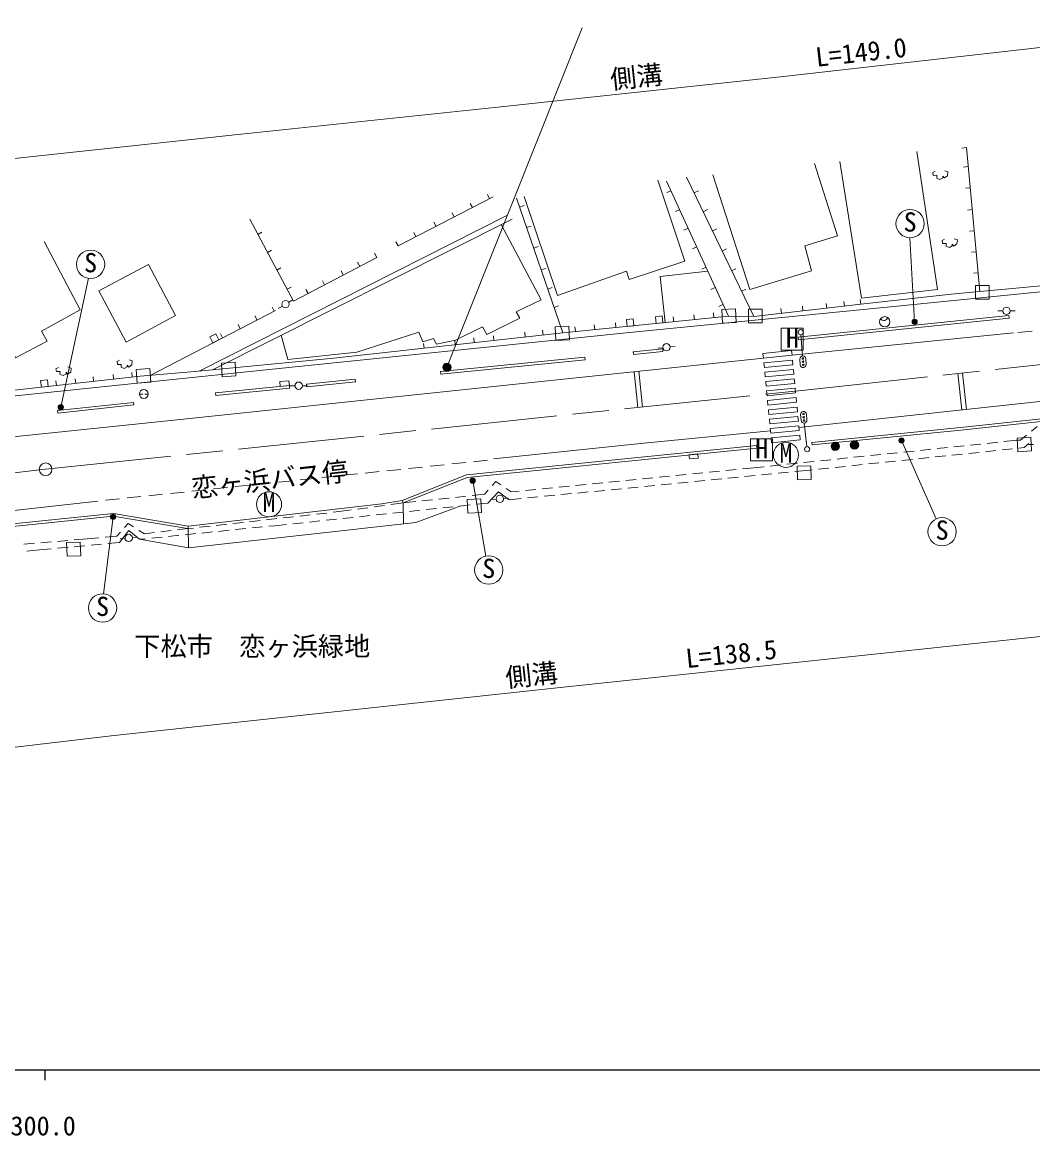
# Model space of a CAD drawing. Units: millimetres at full size, sheet at 1:1000; details may follow other scales. Extents: x 40000 to 680000, y 20000 to 380000.
# Drawn here: x 365853 to 462198, y 198715 to 304845 of the extents above; entities that cross this region are included whole.
import ezdxf
from ezdxf.enums import TextEntityAlignment as Align

# ---------------------------------------------------------------- set-up
doc = ezdxf.new("R2010")
doc.units = ezdxf.units.MM
doc.header["$LTSCALE"] = 1000
doc.linetypes.add('CHAIN', pattern=[18.5, 12, -1.5, 3.5, -1.5])
for name, color, linetype, lineweight in [('M-BGD', 7, 'Continuous', 13), ('M-BGD-EXST', 7, 'Continuous', 13), ('M-BMK', 2, 'CHAIN', 13), ('M-BMK-SRVR', 3, 'Continuous', 13), ('M-STR-HTXT', 7, 'Continuous', 13), ('M-STR-STRC', 7, 'Continuous', 13), ('M-TTL-BAND', 7, 'Continuous', 25)]:
    doc.layers.add(name, color=color, linetype=linetype, lineweight=lineweight)
doc.layers.add('M-BMK-HTXT', color=7, linetype='Continuous')
doc.styles.add('ＭＳ ゴシック', font='')
doc.styles.get('ＭＳ ゴシック').set_extended_font_data('MS Gothic')

msp = doc.modelspace()

# ---------------------------------------------------------------- hatches: boundary and pattern name
at = {"layer": 'M-BGD-EXST'}
for points in [[(450716, 276170, 0.41421), (451055, 276070, 0.41421), (451155, 276410, 1)], [(369300, 268028, 0.41421), (369640, 267928, 0.41421), (369740, 268267, 1)], [(449468, 264863, 0.41421), (449807, 264763, 0.41421), (449907, 265102, 1)], [(408579, 261035, 0.41421), (408918, 260935, 0.41421), (409018, 261275, 1)], [(374288, 257587, 0.41421), (374628, 257487, 0.41421), (374728, 257826, 1)]]:
    msp.add_hatch(color=256, dxfattribs=at).paths.add_polyline_path(points)
at = {"layer": 'M-STR-STRC'}
for points in [[(406677, 272172, 1), (406003, 271742, 1)], [(443709, 264639, 1), (443035, 264209, 1)], [(445538, 264769, 1), (444863, 264340, 1)]]:
    msp.add_hatch(color=256, dxfattribs=at).paths.add_polyline_path(points)

# ---------------------------------------------------------------- linework, layer by layer
at = {"layer": 'M-BGD'}
for p, q in [((455439, 292859), (455886, 292908)), ((455886, 292908), (457160, 279169)), ((455608, 291035), (456055, 291085)), ((427305, 288607), (427714, 288794)), ((430316, 288781), (429911, 288585)), ((455795, 289020), (456242, 289069)), ((401691, 283525), (410760, 288196)), ((410212, 288421), (410418, 288021)), ((406829, 286678), (407035, 286278)), ((408569, 287574), (408775, 287174)), ((413699, 287378), (413273, 287232)), ((428127, 286807), (428536, 286994)), ((431183, 286984), (430777, 286788)), ((455987, 286948), (456434, 286998)), ((382776, 271607), (412122, 286467)), ((412564, 286081), (383983, 271721)), ((405110, 285793), (405316, 285393)), ((388698, 284845), (388302, 284632)), ((403182, 284800), (403388, 284400)), ((414371, 285418), (413945, 285272)), ((428939, 285029), (429348, 285216)), ((432062, 285160), (431657, 284965)), ((456174, 284930), (456621, 284980)), ((401485, 283926), (401691, 283525)), ((415041, 283464), (414615, 283318)), ((429745, 283265), (430154, 283452)), ((389619, 283124), (389222, 282912)), ((399441, 282823), (399650, 282424)), ((432990, 283237), (432584, 283041)), ((456360, 282919), (456808, 282968)), ((390518, 281443), (390122, 281231)), ((397818, 281972), (398027, 281573)), ((415756, 281379), (415330, 281233)), ((430641, 281303), (431050, 281490)), ((433896, 281356), (433491, 281160)), ((394468, 280215), (394677, 279817)), ((396244, 281147), (396453, 280748)), ((456545, 280923), (456993, 280972)), ((391503, 279603), (391107, 279390)), ((392888, 279387), (393097, 278989)), ((416377, 279567), (415951, 279421)), ((431521, 279375), (431931, 279562)), ((434838, 279403), (434433, 279208)), ((391255, 278157), (391666, 278399)), ((444196, 278238), (444246, 277791)), ((445745, 278414), (445795, 277967)), ((378053, 271187), (390003, 277368)), ((389665, 277700), (389872, 277300)), ((390652, 277801), (390241, 277559)), ((416982, 277803), (416556, 277657)), ((431762, 277138), (431807, 276690)), ((432256, 277767), (432665, 277954)), ((438181, 277556), (438231, 277109)), ((440230, 277788), (440281, 277341)), ((442516, 278048), (442567, 277600)), ((459351, 277332), (458874, 277332)), ((460051, 277332), (460528, 277332)), ((386429, 276026), (386635, 275626)), ((388029, 276854), (388236, 276454)), ((420396, 275998), (420441, 275550)), ((422417, 276201), (422462, 275753)), ((427925, 276753), (427970, 276305)), ((429890, 276950), (429935, 276502)), ((459913, 276899), (439844, 274826)), ((459939, 276650), (439870, 274577)), ((459939, 276650), (459913, 276899)), ((384747, 275156), (384954, 274756)), ((410773, 274961), (410817, 274513)), ((413767, 275294), (413812, 274846)), ((415470, 275483), (415514, 275036)), ((418547, 275812), (418591, 275365)), ((404112, 274220), (404161, 273772)), ((407081, 274529), (407124, 274102)), ((408910, 274753), (408955, 274306)), ((426927, 273828), (426453, 273775)), ((427622, 273908), (428096, 273961)), ((439870, 274577), (439844, 274826)), ((419484, 272922), (405722, 271552)), ((419509, 272673), (419484, 272922)), ((426913, 273726), (424109, 273443)), ((424134, 273194), (424109, 273443)), ((426938, 273477), (424134, 273194)), ((426938, 273477), (426913, 273726)), ((419509, 272673), (405747, 271303)), ((369069, 270665), (369119, 270217)), ((370897, 270867), (370946, 270420)), ((372603, 271056), (372652, 270609)), ((374506, 271268), (374556, 270820)), ((376290, 271465), (376339, 271018)), ((397604, 270833), (392957, 270340)), ((397630, 270584), (397604, 270833)), ((405747, 271303), (405722, 271552)), ((391324, 270211), (384273, 269518)), ((391348, 269962), (384297, 269269)), ((391348, 269962), (391324, 270211)), ((391858, 270204), (391380, 270204)), ((392558, 270204), (393035, 270204)), ((392983, 270091), (392957, 270340)), ((397630, 270584), (392983, 270091)), ((376453, 268614), (369224, 267838)), ((376480, 268365), (376453, 268614)), ((377019, 269409), (377334, 269409)), ((377544, 269409), (377859, 269409)), ((384297, 269269), (384273, 269518)), ((369251, 267589), (369224, 267838)), ((376480, 268365), (369251, 267589)), ((461034, 265018), (461599, 265482)), ((462064, 265862), (462630, 266326)), ((435882, 264266), (435857, 264515)), ((441171, 264553), (441147, 264801)), ((453085, 264207), (454080, 264311)), ((454677, 264373), (455671, 264477)), ((456268, 264539), (457263, 264643)), ((457859, 264705), (458854, 264809)), ((459451, 264871), (460729, 265004)), ((460729, 265004), (461034, 265018)), ((461381, 264303), (460862, 264249)), ((461826, 264705), (461381, 264303)), ((462258, 264598), (461781, 264598)), ((443537, 263212), (444532, 263315)), ((445128, 263378), (446123, 263481)), ((446720, 263543), (447714, 263647)), ((448311, 263709), (449306, 263813)), ((449902, 263875), (450897, 263979)), ((452309, 263350), (451315, 263246)), ((451494, 264041), (452488, 264145)), ((453901, 263517), (452906, 263413)), ((455492, 263685), (454497, 263580)), ((457083, 263852), (456089, 263747)), ((458674, 264019), (457680, 263914)), ((460266, 264186), (459271, 264081)), ((432940, 262119), (433935, 262217)), ((434532, 262277), (435297, 262352)), ((435297, 262352), (436575, 262486)), ((437171, 262548), (438166, 262652)), ((438763, 262714), (439757, 262818)), ((440354, 262880), (441349, 262984)), ((441171, 262180), (440652, 262126)), ((442762, 262348), (441767, 262243)), ((441946, 263046), (442940, 263149)), ((444353, 262515), (443359, 262410)), ((445944, 262682), (444950, 262577)), ((447536, 262849), (446541, 262744)), ((449127, 263016), (448132, 262912)), ((450718, 263183), (449724, 263079)), ((410667, 260696), (411014, 261088)), ((411014, 261088), (411496, 260758)), ((421795, 261013), (422790, 261112)), ((423387, 261171), (424382, 261270)), ((424979, 261329), (425974, 261428)), ((426572, 261487), (427567, 261586)), ((428164, 261645), (429159, 261744)), ((429756, 261803), (430751, 261902)), ((430947, 261171), (429952, 261073)), ((431348, 261961), (432343, 262060)), ((432540, 261328), (431544, 261230)), ((434132, 261485), (433137, 261387)), ((435724, 261641), (434729, 261543)), ((437317, 261798), (436321, 261700)), ((438909, 261955), (437914, 261857)), ((440652, 262126), (439506, 262013)), ((409922, 259854), (410269, 260246)), ((411258, 260088), (410258, 259020)), ((412286, 259335), (411258, 260088)), ((411991, 260419), (412473, 260088)), ((412473, 260088), (413237, 260164)), ((413834, 260224), (414829, 260322)), ((415426, 260381), (416421, 260480)), ((417018, 260539), (418014, 260638)), ((418611, 260697), (419606, 260796)), ((419801, 260075), (418806, 259977)), ((420203, 260855), (421198, 260954)), ((421394, 260231), (420398, 260134)), ((422986, 260388), (421991, 260290)), ((424578, 260545), (423583, 260447)), ((426170, 260701), (425175, 260603)), ((427763, 260858), (426768, 260760)), ((429355, 261015), (428360, 260917)), ((400988, 258878), (402182, 259042)), ((402182, 259042), (402090, 259274)), ((402182, 259042), (403367, 259166)), ((402217, 257029), (402182, 259042)), ((403963, 259229), (404958, 259333)), ((405555, 259396), (406549, 259500)), ((407146, 259563), (408140, 259667)), ((408737, 259730), (409922, 259854)), ((410258, 259020), (409139, 258902)), ((411041, 259383), (410566, 259342)), ((411739, 259443), (412214, 259484)), ((413432, 259448), (412286, 259335)), ((415024, 259605), (414029, 259507)), ((416617, 259762), (415621, 259664)), ((418209, 259918), (417214, 259820)), ((393894, 257958), (394888, 258070)), ((395484, 258137), (396031, 258198)), ((396031, 258198), (397224, 258362)), ((397818, 258444), (398809, 258579)), ((399403, 258661), (400394, 258797)), ((400587, 257993), (399593, 257887)), ((402178, 258162), (401184, 258056)), ((403770, 258331), (402775, 258226)), ((405361, 258500), (404366, 258395)), ((406952, 258669), (405957, 258564)), ((408543, 258838), (407548, 258733)), ((375615, 256692), (375960, 257075)), ((375960, 257075), (376474, 256743)), ((384354, 256885), (385348, 256997)), ((385944, 257064), (386938, 257176)), ((387534, 257243), (388528, 257355)), ((389124, 257422), (390118, 257533)), ((389923, 256860), (389352, 256803)), ((391041, 256979), (389923, 256860)), ((390714, 257601), (391708, 257712)), ((392632, 257148), (391638, 257042)), ((392304, 257779), (393298, 257891)), ((394223, 257317), (393229, 257211)), ((395814, 257486), (394820, 257380)), ((397405, 257655), (396411, 257549)), ((398996, 257824), (398002, 257718)), ((373761, 255764), (374869, 255863)), ((374869, 255863), (375214, 256247)), ((376029, 256397), (375131, 255264)), ((377040, 255566), (376029, 256397)), ((376978, 256416), (377492, 256083)), ((377492, 256083), (378465, 256200)), ((379203, 255783), (378208, 255683)), ((379060, 256271), (380053, 256390)), ((380795, 255943), (379800, 255843)), ((380649, 256461), (381622, 256578)), ((382387, 256103), (381392, 256003)), ((381622, 256578), (382168, 256639)), ((382764, 256706), (383758, 256818)), ((383979, 256263), (382984, 256163)), ((385571, 256423), (384576, 256323)), ((387163, 256583), (386168, 256483)), ((388755, 256743), (387760, 256643)), ((366013, 255095), (367010, 255180)), ((367608, 255231), (368604, 255316)), ((369202, 255367), (370198, 255452)), ((370217, 254802), (369222, 254709)), ((370796, 255503), (372056, 255610)), ((371810, 254952), (370815, 254858)), ((372056, 255610), (373164, 255710)), ((373403, 255102), (372408, 255008)), ((375131, 255264), (374001, 255158)), ((375653, 255664), (375177, 255624)), ((376350, 255724), (376826, 255764)), ((377611, 255623), (377040, 255566)), ((367495, 254546), (366291, 254438)), ((368624, 254653), (367495, 254546))]:
    msp.add_line(p, q, dxfattribs=at)
for points in [[(443804, 291566), (445859, 278555), (453104, 279380), (451151, 292539)], [(431684, 290288), (435228, 279384), (441108, 281160), (440477, 283542), (443572, 284491), (441391, 291377)], [(413704, 288248), (416884, 278799), (423451, 281107), (423703, 280316), (429017, 282084), (426462, 289794)], [(486434, 290035), (496665, 288786), (495694, 283035), (473609, 280694), (454429, 278916), (445795, 277966), (435590, 276809), (429183, 290095)], [(452905, 290655), (452668, 290519), (452710, 290248), (453066, 290257), (453041, 289994), (453355, 289867), (453634, 290011), (453634, 290189), (453770, 290003), (454084, 290206), (454118, 290596), (453812, 290697)], [(435590, 276809), (433180, 276827), (427294, 289715)], [(433180, 276827), (417384, 275243), (412986, 288068)], [(387536, 286063), (391711, 278261), (399650, 282424)], [(390548, 275020), (391164, 272687), (397761, 273412), (403658, 275321), (404061, 274388), (405062, 274693), (405339, 274166), (407160, 274545), (409733, 275830), (410143, 275069), (413305, 276643), (412949, 277256), (415320, 278378), (411524, 285558)], [(352986, 282303), (359110, 270764), (364627, 273803), (365194, 272845), (368220, 274445), (367682, 275404), (371370, 277444), (367953, 283951)], [(453797, 284168), (453559, 284032), (453602, 283761), (453958, 283769), (453932, 283507), (454246, 283379), (454526, 283524), (454526, 283701), (454662, 283515), (454975, 283718), (455009, 284108), (454704, 284210)], [(354478, 268111), (377452, 270499), (390936, 271900), (423765, 275282), (449264, 277800), (469611, 279825), (490702, 281918), (497516, 282758), (502180, 282411), (502123, 281579)], [(427159, 276224), (426689, 280626), (431217, 281125)], [(417384, 275243), (395546, 272814), (382313, 271563), (377091, 271101), (364270, 269679), (354260, 268583), (351168, 274075), (355189, 276384)], [(369297, 271951), (369060, 271815), (369102, 271544), (369458, 271552), (369433, 271290), (369747, 271162), (370026, 271307), (370026, 271484), (370162, 271298), (370476, 271501), (370510, 271891), (370204, 271993)], [(375134, 272637), (374896, 272501), (374939, 272230), (375295, 272238), (375269, 271976), (375583, 271848), (375863, 271993), (375863, 272170), (375999, 271984), (376312, 272187), (376346, 272577), (376041, 272679)], [(483524, 269128), (479998, 268871), (455306, 266223), (441147, 264801)], [(483542, 268879), (480020, 268622), (455332, 265974), (441171, 264553)], [(435857, 264515), (408209, 261700), (402090, 259274)], [(435882, 264266), (408269, 261455), (402182, 259042)], [(402090, 259274), (400145, 258943), (381663, 256824)], [(381663, 256824), (374544, 258010), (346971, 255203)], [(381697, 254747), (403379, 257158), (407660, 258745)], [(381622, 256578), (374535, 257758), (346996, 254954)], [(377040, 255566), (381697, 254747), (381663, 256824)]]:
    msp.add_lwpolyline(points, dxfattribs=at)
for points in [[(375745, 274366), (380479, 276880), (377891, 281756), (373156, 279242)], [(456751, 278454), (458051, 278454), (458051, 279754), (456751, 279754)], [(432631, 276167), (433928, 276241), (433855, 277539), (432557, 277465)], [(435085, 276195), (436385, 276195), (436385, 277495), (435085, 277495)], [(423523, 275859), (424170, 275924), (424105, 276571), (423458, 276506)], [(426284, 276136), (426931, 276201), (426866, 276848), (426219, 276783)], [(384028, 274277), (384605, 274576), (384307, 275153), (383729, 274855)], [(416733, 274513), (418032, 274575), (417970, 275873), (416671, 275812)], [(376804, 270451), (378100, 270547), (378005, 271843), (376708, 271747)], [(384919, 271064), (386217, 271136), (386145, 272434), (384847, 272363)], [(367672, 270057), (368318, 270128), (368246, 270775), (367600, 270703)], [(391324, 270211), (390452, 270126), (390405, 270597), (391277, 270683)], [(460791, 263914), (462088, 263987), (462015, 265285), (460717, 265212)], [(429461, 263220), (430311, 263307), (430271, 263695), (429422, 263609)], [(439778, 261227), (441077, 261270), (441034, 262570), (439735, 262527)], [(408351, 258054), (409649, 258133), (409571, 259430), (408273, 259352)], [(370139, 253945), (371437, 253997), (371385, 255296), (370086, 255244)]]:
    msp.add_lwpolyline(points, close=True, dxfattribs=at)
for centre, radius in [((390954, 277979), 350), ((459701, 277332), 350), ((448081, 276297), 493), ((427275, 273868), 350), ((377439, 269409), 420), ((392208, 270204), 350), ((411390, 259413), 350), ((376002, 255694), 350)]:
    msp.add_circle(centre, radius, dxfattribs=at)
msp.add_arc((448012, 276776), 362, 208.60795, 347.75436, dxfattribs=at)
at = {"layer": 'M-BGD-EXST'}
for p, q in [((450936, 276290), (450479, 284304)), ((369520, 268147), (372153, 280440)), ((440309, 275686), (438209, 275686)), ((438209, 275686), (438209, 273586)), ((440309, 273586), (440309, 275686)), ((438209, 273586), (440309, 273586)), ((437389, 265152), (435289, 265152)), ((435289, 265152), (435289, 263052)), ((437389, 263052), (437389, 265152)), ((449688, 264982), (452987, 257507)), ((435289, 263052), (437389, 263052)), ((408799, 261155), (410060, 253961)), ((374508, 257706), (373612, 250363))]:
    msp.add_line(p, q, dxfattribs=at)
for centre, radius in [((450504, 285654), 1350), ((372368, 281773), 1350), ((450936, 276290), 250), ((369520, 268147), 250), ((438667, 263612), 1200), ((449688, 264982), 250), ((408799, 261155), 250), ((389379, 258898), 1200), ((374508, 257706), 250), ((453554, 256282), 1350), ((410330, 252638), 1350), ((373508, 249017), 1350)]:
    msp.add_circle(centre, radius, dxfattribs=at)
at = {"layer": 'M-BMK'}
msp.add_lwpolyline([(69541, 280941), (138340, 272577), (158982, 270210), (168895, 269162), (228057, 261781), (236957, 260685), (245941, 259591), (253314, 258993), (260467, 258390), (268275, 258028), (280466, 257443), (290706, 257251), (299906, 257294), (307798, 257363), (316863, 257714), (327426, 258321), (345294, 259742), (368077, 262237), (440219, 269761), (467342, 272688), (513649, 277569), (515668, 277758), (566650, 283709)], dxfattribs=at)
at = {"layer": 'M-BMK-SRVR'}
msp.add_circle((368077, 262237), 600, dxfattribs=at)
at = {"layer": 'M-STR-HTXT'}
for points in [[(500033, 306612), (474733, 303776), (438437, 299686), (411491, 296783), (386722, 294184), (362974, 291626), (352058, 290377)], [(352786, 234297), (374340, 236830), (415974, 241322), (460541, 246054), (491514, 249345)]]:
    msp.add_lwpolyline(points, dxfattribs=at)
at = {"layer": 'M-STR-STRC'}
for p, q in [((406340, 271957), (419232, 304309)), ((460350, 275252), (439245, 273100)), ((440260, 273037), (440102, 275051)), ((462137, 275410), (460762, 275277)), ((436478, 273284), (439201, 273548)), ((436478, 273284), (436522, 272837)), ((436522, 272837), (439245, 273100)), ((439245, 273100), (439201, 273548)), ((440554, 272780), (440587, 272231)), ((436565, 272389), (439288, 272652)), ((436565, 272389), (436608, 271941)), ((436608, 271941), (439331, 272204)), ((436652, 271493), (439375, 271756)), ((439288, 272652), (439331, 272204)), ((439375, 271756), (439418, 271308)), ((440038, 272198), (440005, 272747)), ((424199, 271541), (424555, 268127)), ((424647, 271587), (425003, 268174)), ((436652, 271493), (436695, 271045)), ((436695, 271045), (439418, 271308)), ((436738, 270597), (439461, 270860)), ((439461, 270860), (439505, 270412)), ((455431, 267891), (455056, 271362)), ((455878, 267939), (455503, 271410)), ((436738, 270597), (436781, 270149)), ((436781, 270149), (439505, 270412)), ((436825, 269701), (439548, 269964)), ((436825, 269701), (436868, 269253)), ((439548, 269964), (439591, 269516)), ((436868, 269253), (439591, 269516)), ((436911, 268805), (439634, 269068)), ((436911, 268805), (436955, 268357)), ((436955, 268357), (439678, 268621)), ((439634, 269068), (439678, 268621)), ((436998, 267909), (439721, 268173)), ((436998, 267909), (437041, 267462)), ((437041, 267462), (439764, 267725)), ((439721, 268173), (439764, 267725)), ((440611, 267496), (440661, 266948)), ((437084, 267014), (439808, 267277)), ((437084, 267014), (437128, 266566)), ((437128, 266566), (439851, 266829)), ((439808, 267277), (439851, 266829)), ((440113, 266898), (440063, 267446)), ((440412, 266649), (440659, 264400)), ((437171, 266118), (439894, 266381)), ((437171, 266118), (437214, 265670)), ((437214, 265670), (439937, 265933)), ((437258, 265222), (439981, 265485)), ((439894, 266381), (439937, 265933)), ((440024, 265037), (439981, 265485)), ((437258, 265222), (437301, 264774)), ((437301, 264774), (440024, 265037)), ((400615, 262098), (401947, 262232)), ((402679, 262314), (404011, 262448)), ((404743, 262530), (406076, 262664)), ((406808, 262746), (408140, 262880)), ((408872, 262962), (410205, 263096)), ((390293, 261018), (391625, 261152)), ((392357, 261234), (393690, 261368)), ((394422, 261450), (395754, 261584)), ((396486, 261666), (397818, 261800)), ((398550, 261882), (399883, 262016)), ((379971, 259938), (381303, 260072)), ((382035, 260154), (383368, 260288)), ((384100, 260370), (385432, 260504)), ((386164, 260586), (387496, 260720)), ((388228, 260802), (389561, 260936)), ((373778, 259290), (375110, 259424)), ((375842, 259506), (377174, 259640)), ((377907, 259722), (379239, 259856))]:
    msp.add_line(p, q, dxfattribs=at)
for points in [[(436522, 272837), (409881, 270034), (380614, 266944), (346565, 263439), (340887, 263078), (327002, 262255), (320071, 262004), (311424, 261794), (302719, 261611), (292961, 261584), (283830, 261586), (275868, 261899), (265701, 262325), (256836, 262900), (249804, 263501), (240495, 264520), (228824, 265916), (210398, 268316), (159250, 274423), (127224, 278250), (79952, 283945), (70006, 285066)], [(439911, 266209), (477294, 270261), (521424, 275060), (556117, 278411), (561520, 278841), (565895, 279001), (567176, 279052)], [(69114, 277145), (100025, 273490), (135942, 269049), (159321, 266264), (196697, 261757), (242459, 256046), (252030, 255098), (261257, 254445), (272554, 253941), (283938, 253663), (294343, 253625), (301621, 253707), (313450, 253977), (326711, 254600), (340387, 255679), (354456, 257127), (373046, 259208)], [(410791, 263236), (425126, 264722), (437193, 265888)]]:
    msp.add_lwpolyline(points, dxfattribs=at)
for centre, radius in [((440083, 275300), 250), ((440280, 272800), 75), ((406340, 271957), 400), ((440299, 272491), 75), ((440317, 272182), 75), ((440337, 267508), 75), ((440365, 267199), 75), ((440393, 266891), 75), ((440687, 264151), 250), ((443372, 264424), 400), ((445201, 264554), 400)]:
    msp.add_circle(centre, radius, dxfattribs=at)
for centre, start, end in [((440279, 272763), 93.4442, 183.4442), ((440279, 272763), 3.4442, 93.4442), ((440312, 272214), 183.4442, 273.4442), ((440312, 272214), 273.4442, 3.4442), ((440337, 267471), 95.19443, 185.19443), ((440337, 267471), 5.19443, 95.19443), ((440387, 266923), 185.19443, 275.19443), ((440387, 266923), 275.19443, 5.19443)]:
    msp.add_arc(centre, 275, start, end, dxfattribs=at)
at = {"layer": 'M-TTL-BAND'}
for p, q in [((40000, 205000), (579000, 205000)), ((368000, 205000), (368000, 204000))]:
    msp.add_line(p, q, dxfattribs=at)

# ---------------------------------------------------------------- texts
at = {"layer": 'M-BGD-EXST', "style": 'ＭＳ ゴシック'}
for p in [(449849, 284361), (371713, 280481), (452899, 254990), (409674, 251346), (372852, 247725)]:
    msp.add_text('S', height=1833, rotation=358.508, dxfattribs=at).set_placement(p, align=Align.BOTTOM_LEFT)
for s, p in [('H', (438662, 273278)), ('H', (435742, 262744)), ('M', (438045, 262333)), ('M', (388757, 257619))]:
    msp.add_text(s, height=1833, dxfattribs=at).set_placement(p, align=Align.BOTTOM_LEFT)
at = {"layer": 'M-BMK-HTXT', "style": 'ＭＳ ゴシック'}
msp.add_text('恋ヶ浜バス停', height=1833, rotation=6.327, dxfattribs=at).set_placement((382168, 258996), align=Align.BOTTOM_LEFT)
msp.add_text('下松市\u3000恋ヶ浜緑地', height=1833, dxfattribs=at).set_placement((376537, 243905), align=Align.BOTTOM_LEFT)
at = {"layer": 'M-STR-HTXT', "style": 'ＭＳ ゴシック'}
for s, rotation, p in [('L=149.0', 6.428, (441655, 300049)), ('側溝', 6.149, (422078, 297924)), ('L=138.5', 6.061, (429266, 242733)), ('側溝', 6.157, (412079, 240902))]:
    msp.add_text(s, height=1833, rotation=rotation, dxfattribs=at).set_placement(p, align=Align.BOTTOM_LEFT)
at = {"layer": 'M-TTL-BAND', "style": 'ＭＳ ゴシック'}
msp.add_text('300.0', height=1833, dxfattribs=at).set_placement((367844, 198195), align=Align.BOTTOM_CENTER)

doc.saveas('drawing.dxf')
